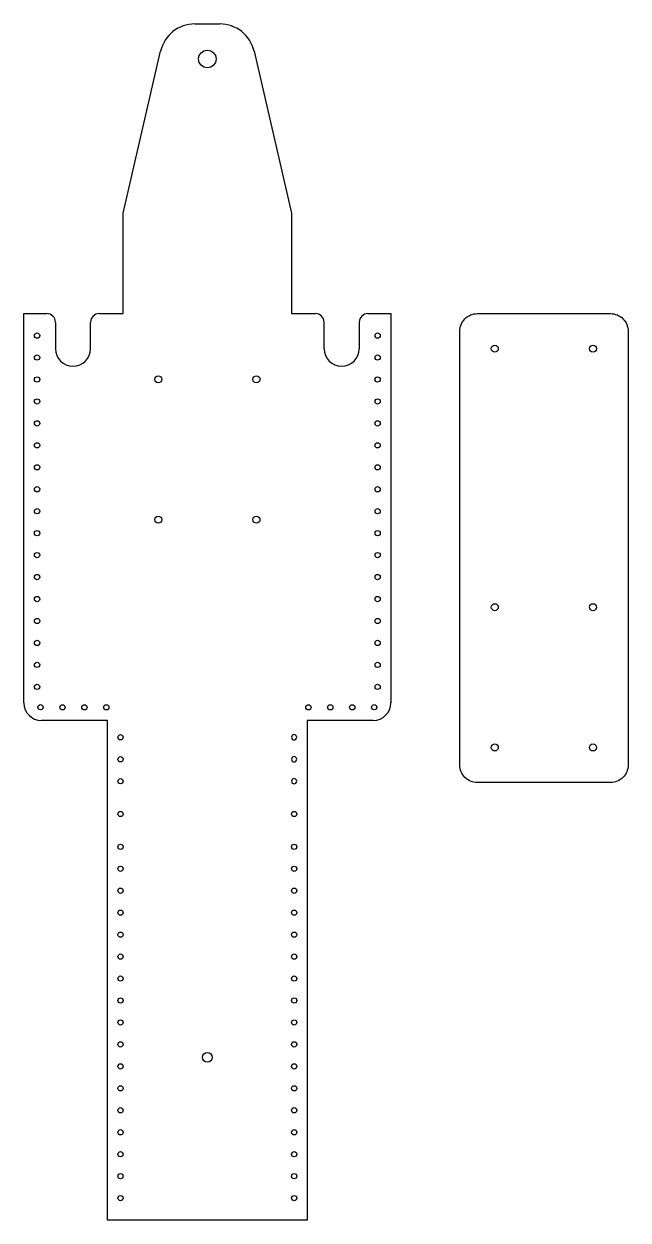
# Model space of a CAD drawing. Header units: millimetres. Extents: x 2503 to 2676, y 1657 to 1998.
import ezdxf

# ---------------------------------------------------------------- set-up
doc = ezdxf.new("R2010")
doc.units = ezdxf.units.MM

# ---------------------------------------------------------------- blocks, each defined once
blk = doc.blocks.new('*U3')
blk.add_circle((0, 0), 0.75)
blk = doc.blocks.new('*U4')
at = {"color": 0, "linetype": 'ByBlock', "lineweight": -2, "transparency": 16777216, "rotation": 270}
for p in [(2530.98, 1794.52), (2530.98, 1788.26), (2530.98, 1782)]:
    blk.add_blockref('*U3', p, dxfattribs=at)
blk = doc.blocks.new('*U7')
blk.add_circle((0, 0), 0.75)
blk = doc.blocks.new('*U8')
at = {"color": 0, "linetype": 'ByBlock', "lineweight": -2, "transparency": 16777216, "rotation": 270}
for p in [(2530.98, 1794.52), (2530.98, 1788.26), (2530.98, 1782)]:
    blk.add_blockref('*U7', p, dxfattribs=at)

msp = doc.modelspace()

# ---------------------------------------------------------------- linework, layer by layer
for p, q in [((2552.15, 1997.92), (2559.3, 1997.92)), ((2531.73, 1943.92), (2542.4, 1990.17)), ((2569.05, 1990.17), (2579.73, 1943.92)), ((2531.73, 1915.32), (2531.73, 1943.92)), ((2579.73, 1943.92), (2579.73, 1915.32)), ((2503.43, 1804.32), (2503.43, 1915.32)), ((2503.43, 1915.32), (2509.93, 1915.32)), ((2524.93, 1915.32), (2531.73, 1915.32)), ((2579.73, 1915.32), (2586.53, 1915.32)), ((2601.53, 1915.32), (2608.03, 1915.32)), ((2608.03, 1915.32), (2608.03, 1804.32)), ((2512.43, 1912.82), (2512.43, 1905.32)), ((2522.43, 1905.32), (2522.43, 1912.82)), ((2589.03, 1905.32), (2589.03, 1912.82)), ((2599.03, 1912.82), (2599.03, 1905.32)), ((2517.43, 1900.32), (2517.43, 1900.32)), ((2517.43, 1900.32), (2517.43, 1900.32)), ((2594.03, 1900.32), (2594.03, 1900.32)), ((2594.03, 1900.32), (2594.03, 1900.32)), ((2527.23, 1799.32), (2508.43, 1799.32)), ((2527.23, 1656.87), (2527.23, 1799.32)), ((2603.03, 1799.32), (2584.23, 1799.32)), ((2584.23, 1799.32), (2584.23, 1656.87)), ((2584.23, 1656.87), (2527.23, 1656.87))]:
    msp.add_line(p, q)
msp.add_lwpolyline([(2670.69, 1915.32, -0.414214), (2675.69, 1910.32), (2675.69, 1786.62, -0.414214), (2670.69, 1781.62), (2632.69, 1781.62, -0.414214), (2627.69, 1786.62), (2627.69, 1910.32, -0.414214), (2632.69, 1915.32)], format="xyb", close=True)
for centre, radius in [((2555.73, 1987.92), 2.5), ((2507.18, 1909.06), 0.75), ((2604.28, 1909.06), 0.75), ((2507.18, 1902.8), 0.75), ((2604.28, 1902.8), 0.75), ((2637.69, 1905.32), 1), ((2665.69, 1905.32), 1), ((2507.18, 1896.54), 0.75), ((2541.73, 1896.58), 1), ((2569.73, 1896.58), 1), ((2604.28, 1896.54), 0.75), ((2507.18, 1890.28), 0.75), ((2604.28, 1890.28), 0.75), ((2507.18, 1884.02), 0.75), ((2604.28, 1884.02), 0.75), ((2507.18, 1877.76), 0.75), ((2604.28, 1877.76), 0.75), ((2507.18, 1871.5), 0.75), ((2604.28, 1871.5), 0.75), ((2507.18, 1865.24), 0.75), ((2604.28, 1865.24), 0.75), ((2507.18, 1858.98), 0.75), ((2604.28, 1858.98), 0.75), ((2541.73, 1856.58), 1), ((2569.73, 1856.58), 1), ((2507.18, 1852.72), 0.75), ((2604.28, 1852.72), 0.75), ((2507.18, 1846.46), 0.75), ((2604.28, 1846.46), 0.75), ((2507.18, 1840.2), 0.75), ((2604.28, 1840.2), 0.75), ((2507.18, 1833.94), 0.75), ((2604.28, 1833.94), 0.75), ((2637.69, 1831.62), 1), ((2665.69, 1831.62), 1), ((2507.18, 1827.68), 0.75), ((2604.28, 1827.68), 0.75), ((2507.18, 1821.42), 0.75), ((2604.28, 1821.42), 0.75), ((2507.18, 1815.16), 0.75), ((2604.28, 1815.16), 0.75), ((2507.18, 1808.9), 0.75), ((2604.28, 1808.9), 0.75), ((2508.15, 1803.1), 0.75), ((2514.41, 1803.07), 0.75), ((2520.67, 1803.07), 0.75), ((2526.93, 1803.07), 0.75), ((2584.53, 1803.07), 0.75), ((2590.79, 1803.07), 0.75), ((2597.05, 1803.07), 0.75), ((2603.3, 1803.1), 0.75), ((2637.69, 1791.62), 1), ((2665.69, 1791.62), 1), ((2530.98, 1772.64), 0.75), ((2580.48, 1772.64), 0.75), ((2530.98, 1763.29), 0.75), ((2580.48, 1763.29), 0.75), ((2530.98, 1757.03), 0.75), ((2580.48, 1757.03), 0.75), ((2530.98, 1750.77), 0.75), ((2580.48, 1750.77), 0.75), ((2530.98, 1744.51), 0.75), ((2580.48, 1744.51), 0.75), ((2530.98, 1738.25), 0.75), ((2580.48, 1738.25), 0.75), ((2530.98, 1731.99), 0.75), ((2580.48, 1731.99), 0.75), ((2530.98, 1725.73), 0.75), ((2580.48, 1725.73), 0.75), ((2530.98, 1719.47), 0.75), ((2580.48, 1719.47), 0.75), ((2530.98, 1713.21), 0.75), ((2580.48, 1713.21), 0.75), ((2530.98, 1706.95), 0.75), ((2580.48, 1706.95), 0.75), ((2555.73, 1703.27), 1.4), ((2530.98, 1700.69), 0.75), ((2580.48, 1700.69), 0.75), ((2530.98, 1694.43), 0.75), ((2580.48, 1694.43), 0.75), ((2530.98, 1688.17), 0.75), ((2580.48, 1688.17), 0.75), ((2530.98, 1681.91), 0.75), ((2580.48, 1681.91), 0.75), ((2530.98, 1675.65), 0.75), ((2580.48, 1675.65), 0.75), ((2530.98, 1669.39), 0.75), ((2580.48, 1669.39), 0.75), ((2530.98, 1663.13), 0.75), ((2580.48, 1663.13), 0.75)]:
    msp.add_circle(centre, radius)
for centre, radius, start, end in [((2552.15, 1987.92), 10, 90, 167), ((2559.3, 1987.92), 10, 13, 90), ((2509.93, 1912.82), 2.5, 0, 90), ((2524.93, 1912.82), 2.5, 90, 180), ((2586.53, 1912.82), 2.5, 0, 90), ((2601.53, 1912.82), 2.5, 90, 180), ((2517.43, 1905.32), 5, 180, 270), ((2517.43, 1905.32), 5, 270, 0), ((2594.03, 1905.32), 5, 180, 270), ((2594.03, 1905.32), 5, 270, 0), ((2508.43, 1804.32), 5, 180, 270), ((2603.03, 1804.32), 5, 270, 360)]:
    msp.add_arc(centre, radius, start, end)

# ---------------------------------------------------------------- block references
msp.add_blockref('*U4', (0, 0))
at = {"xscale": -1}
msp.add_blockref('*U8', (5111.45, 0), dxfattribs=at)

doc.saveas('drawing.dxf')
